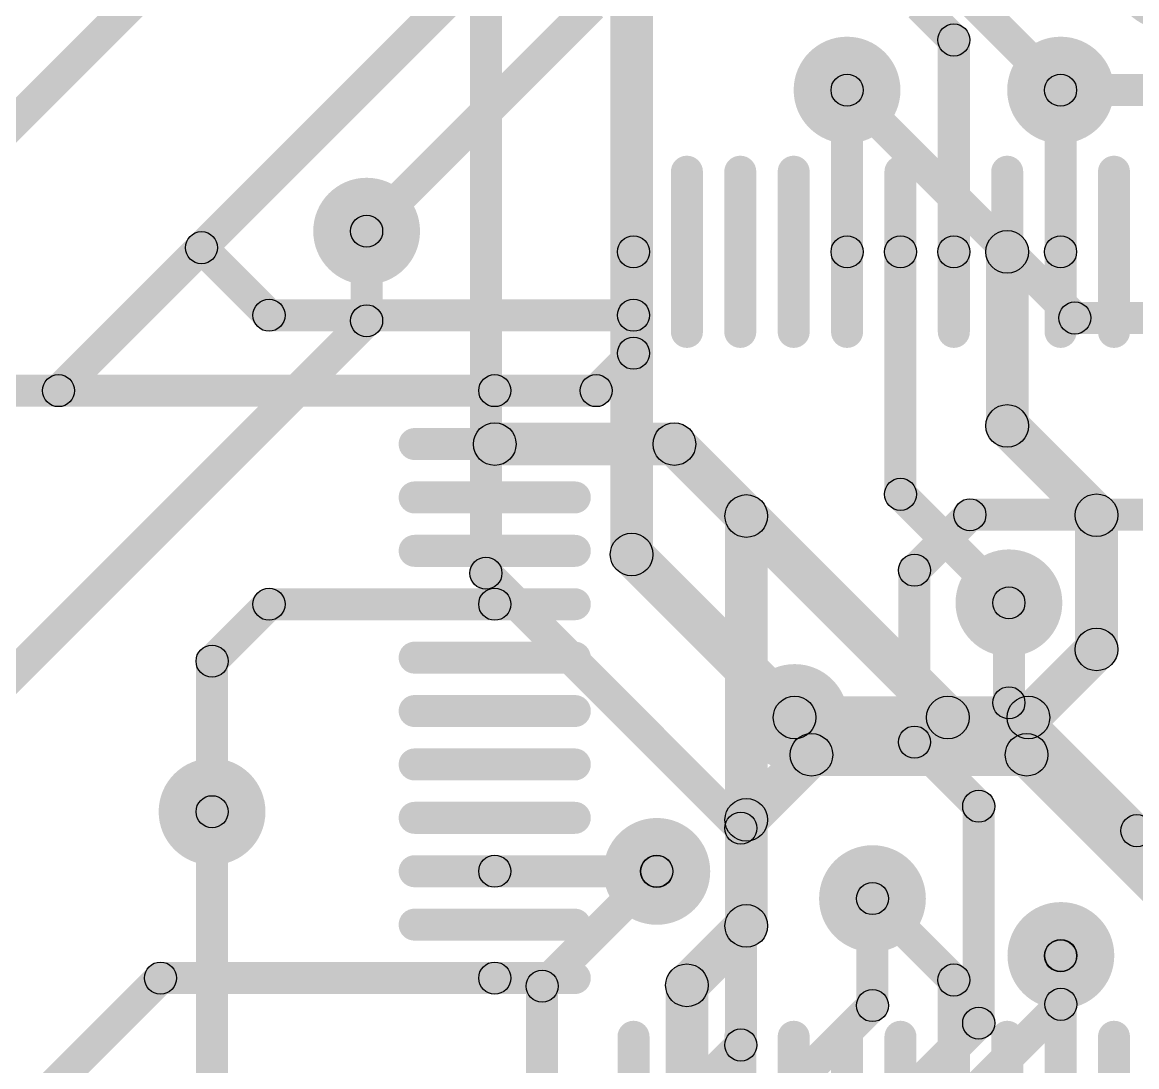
# Model space of a CAD drawing. Header units: millimetres. Extents: x 0 to 3.58, y 0 to 2.95.
# Drawn here: x 1.6663 to 2.0773, y 1.3827 to 1.7677 of the extents above; entities that cross this region are included whole.
import ezdxf

# ---------------------------------------------------------------- set-up
doc = ezdxf.new("R2010")
doc.units = ezdxf.units.MM
doc.header["$MEASUREMENT"] = 0
for name, color, linetype in [('BottomLayer', 5, 'Continuous'), ('TopLayer', 1, 'Continuous'), ('ViaHoleLayer', 16, 'Continuous')]:
    doc.layers.add(name, color=color, linetype=linetype)

# ---------------------------------------------------------------- blocks, each defined once
blk = doc.blocks.new('LQFP_48_N_B_53')
at = {"layer": 'BottomLayer'}
h = blk.add_hatch(color=5, dxfattribs=at)
edge = h.paths.add_edge_path()
edge.add_arc((-0.18897, 0.0689), 0.00591, 90, 270)
edge.add_line((-0.18897, 0.06299), (-0.12992, 0.06299))
edge.add_arc((-0.12992, 0.0689), 0.00591, 270, 450)
edge.add_line((-0.12992, 0.0748), (-0.18897, 0.0748))
h = blk.add_hatch(color=5, dxfattribs=at)
edge = h.paths.add_edge_path()
edge.add_arc((0.12992, 0.0689), 0.00591, 90, 270)
edge.add_line((0.12992, 0.06299), (0.18898, 0.06299))
edge.add_arc((0.18898, 0.0689), 0.00591, 270, 450)
edge.add_line((0.18898, 0.0748), (0.12992, 0.0748))
h = blk.add_hatch(color=5, dxfattribs=at)
edge = h.paths.add_edge_path()
edge.add_arc((-0.18897, 0.04921), 0.00591, 90, 270)
edge.add_line((-0.18897, 0.04331), (-0.12992, 0.04331))
edge.add_arc((-0.12992, 0.04921), 0.00591, 270, 450)
edge.add_line((-0.12992, 0.05512), (-0.18897, 0.05512))
h = blk.add_hatch(color=5, dxfattribs=at)
edge = h.paths.add_edge_path()
edge.add_arc((0.12992, 0.04921), 0.00591, 90, 270)
edge.add_line((0.12992, 0.04331), (0.18898, 0.04331))
edge.add_arc((0.18898, 0.04921), 0.00591, 270, 450)
edge.add_line((0.18898, 0.05512), (0.12992, 0.05512))
h = blk.add_hatch(color=5, dxfattribs=at)
edge = h.paths.add_edge_path()
edge.add_arc((-0.18897, 0.02953), 0.00591, 90, 270)
edge.add_line((-0.18897, 0.02362), (-0.12992, 0.02362))
edge.add_arc((-0.12992, 0.02953), 0.00591, 270, 450)
edge.add_line((-0.12992, 0.03543), (-0.18897, 0.03543))
h = blk.add_hatch(color=5, dxfattribs=at)
edge = h.paths.add_edge_path()
edge.add_arc((0.12992, 0.02953), 0.00591, 90, 270)
edge.add_line((0.12992, 0.02362), (0.18898, 0.02362))
edge.add_arc((0.18898, 0.02953), 0.00591, 270, 450)
edge.add_line((0.18898, 0.03543), (0.12992, 0.03543))
h = blk.add_hatch(color=5, dxfattribs=at)
edge = h.paths.add_edge_path()
edge.add_arc((-0.18897, 0.00984), 0.00591, 90, 270)
edge.add_line((-0.18897, 0.00394), (-0.12992, 0.00394))
edge.add_arc((-0.12992, 0.00984), 0.00591, 270, 450)
edge.add_line((-0.12992, 0.01575), (-0.18897, 0.01575))
h = blk.add_hatch(color=5, dxfattribs=at)
edge = h.paths.add_edge_path()
edge.add_arc((0.12992, 0.00984), 0.00591, 90, 270)
edge.add_line((0.12992, 0.00394), (0.18898, 0.00394))
edge.add_arc((0.18898, 0.00984), 0.00591, 270, 450)
edge.add_line((0.18898, 0.01575), (0.12992, 0.01575))
h = blk.add_hatch(color=5, dxfattribs=at)
edge = h.paths.add_edge_path()
edge.add_arc((-0.18897, -0.00984), 0.00591, 90, 270)
edge.add_line((-0.18897, -0.01575), (-0.12992, -0.01575))
edge.add_arc((-0.12992, -0.00984), 0.00591, 270, 450)
edge.add_line((-0.12992, -0.00394), (-0.18897, -0.00394))
h = blk.add_hatch(color=5, dxfattribs=at)
edge = h.paths.add_edge_path()
edge.add_arc((0.12992, -0.00984), 0.00591, 90, 270)
edge.add_line((0.12992, -0.01575), (0.18898, -0.01575))
edge.add_arc((0.18898, -0.00984), 0.00591, 270, 450)
edge.add_line((0.18898, -0.00394), (0.12992, -0.00394))
h = blk.add_hatch(color=5, dxfattribs=at)
edge = h.paths.add_edge_path()
edge.add_arc((-0.18897, -0.02953), 0.00591, 90, 270)
edge.add_line((-0.18897, -0.03543), (-0.12992, -0.03543))
edge.add_arc((-0.12992, -0.02953), 0.00591, 270, 450)
edge.add_line((-0.12992, -0.02362), (-0.18897, -0.02362))
h = blk.add_hatch(color=5, dxfattribs=at)
edge = h.paths.add_edge_path()
edge.add_arc((0.12992, -0.02953), 0.00591, 90, 270)
edge.add_line((0.12992, -0.03543), (0.18898, -0.03543))
edge.add_arc((0.18898, -0.02953), 0.00591, 270, 450)
edge.add_line((0.18898, -0.02362), (0.12992, -0.02362))
h = blk.add_hatch(color=5, dxfattribs=at)
edge = h.paths.add_edge_path()
edge.add_arc((-0.18897, -0.04921), 0.00591, 90, 270)
edge.add_line((-0.18897, -0.05512), (-0.12992, -0.05512))
edge.add_arc((-0.12992, -0.04921), 0.00591, 270, 450)
edge.add_line((-0.12992, -0.04331), (-0.18897, -0.04331))
h = blk.add_hatch(color=5, dxfattribs=at)
edge = h.paths.add_edge_path()
edge.add_arc((0.12992, -0.04921), 0.00591, 90, 270)
edge.add_line((0.12992, -0.05512), (0.18898, -0.05512))
edge.add_arc((0.18898, -0.04921), 0.00591, 270, 450)
edge.add_line((0.18898, -0.04331), (0.12992, -0.04331))
h = blk.add_hatch(color=5, dxfattribs=at)
edge = h.paths.add_edge_path()
edge.add_arc((-0.18897, -0.0689), 0.00591, 90, 270)
edge.add_line((-0.18897, -0.0748), (-0.12992, -0.0748))
edge.add_arc((-0.12992, -0.0689), 0.00591, 270, 450)
edge.add_line((-0.12992, -0.06299), (-0.18897, -0.06299))
h = blk.add_hatch(color=5, dxfattribs=at)
edge = h.paths.add_edge_path()
edge.add_arc((0.12992, -0.0689), 0.00591, 90, 270)
edge.add_line((0.12992, -0.0748), (0.18898, -0.0748))
edge.add_arc((0.18898, -0.0689), 0.00591, 270, 450)
edge.add_line((0.18898, -0.06299), (0.12992, -0.06299))
h = blk.add_hatch(color=5, dxfattribs=at)
edge = h.paths.add_edge_path()
edge.add_arc((-0.18897, -0.08858), 0.00591, 90, 270)
edge.add_line((-0.18897, -0.09449), (-0.12992, -0.09449))
edge.add_arc((-0.12992, -0.08858), 0.00591, 270, 450)
edge.add_line((-0.12992, -0.08268), (-0.18897, -0.08268))
h = blk.add_hatch(color=5, dxfattribs=at)
edge = h.paths.add_edge_path()
edge.add_arc((0.12992, -0.08858), 0.00591, 90, 270)
edge.add_line((0.12992, -0.09449), (0.18898, -0.09449))
edge.add_arc((0.18898, -0.08858), 0.00591, 270, 450)
edge.add_line((0.18898, -0.08268), (0.12992, -0.08268))
h = blk.add_hatch(color=5, dxfattribs=at)
edge = h.paths.add_edge_path()
edge.add_arc((-0.18897, -0.10827), 0.00591, 90, 270)
edge.add_line((-0.18897, -0.11417), (-0.12992, -0.11417))
edge.add_arc((-0.12992, -0.10827), 0.00591, 270, 450)
edge.add_line((-0.12992, -0.10236), (-0.18897, -0.10236))
h = blk.add_hatch(color=5, dxfattribs=at)
edge = h.paths.add_edge_path()
edge.add_arc((0.12992, -0.10827), 0.00591, 90, 270)
edge.add_line((0.12992, -0.11417), (0.18898, -0.11417))
edge.add_arc((0.18898, -0.10827), 0.00591, 270, 450)
edge.add_line((0.18898, -0.10236), (0.12992, -0.10236))
h = blk.add_hatch(color=5, dxfattribs=at)
edge = h.paths.add_edge_path()
edge.add_arc((-0.10827, -0.18898), 0.00591, 180, 360)
edge.add_line((-0.10236, -0.18898), (-0.10236, -0.12992))
edge.add_arc((-0.10827, -0.12992), 0.00591, 0, 180)
edge.add_line((-0.11417, -0.12992), (-0.11417, -0.18898))
h = blk.add_hatch(color=5, dxfattribs=at)
edge = h.paths.add_edge_path()
edge.add_arc((-0.08858, -0.18898), 0.00591, 180, 360)
edge.add_line((-0.08268, -0.18898), (-0.08268, -0.12992))
edge.add_arc((-0.08858, -0.12992), 0.00591, 0, 180)
edge.add_line((-0.09449, -0.12992), (-0.09449, -0.18898))
h = blk.add_hatch(color=5, dxfattribs=at)
edge = h.paths.add_edge_path()
edge.add_arc((-0.0689, -0.18898), 0.00591, 180, 360)
edge.add_line((-0.06299, -0.18898), (-0.06299, -0.12992))
edge.add_arc((-0.0689, -0.12992), 0.00591, 0, 180)
edge.add_line((-0.0748, -0.12992), (-0.0748, -0.18898))
h = blk.add_hatch(color=5, dxfattribs=at)
edge = h.paths.add_edge_path()
edge.add_arc((-0.04921, -0.18898), 0.00591, 180, 360)
edge.add_line((-0.04331, -0.18898), (-0.04331, -0.12992))
edge.add_arc((-0.04921, -0.12992), 0.00591, 0, 180)
edge.add_line((-0.05512, -0.12992), (-0.05512, -0.18898))
h = blk.add_hatch(color=5, dxfattribs=at)
edge = h.paths.add_edge_path()
edge.add_arc((-0.02953, -0.18898), 0.00591, 180, 360)
edge.add_line((-0.02362, -0.18898), (-0.02362, -0.12992))
edge.add_arc((-0.02953, -0.12992), 0.00591, 0, 180)
edge.add_line((-0.03543, -0.12992), (-0.03543, -0.18898))
h = blk.add_hatch(color=5, dxfattribs=at)
edge = h.paths.add_edge_path()
edge.add_arc((-0.00984, -0.18898), 0.00591, 180, 360)
edge.add_line((-0.00394, -0.18898), (-0.00394, -0.12992))
edge.add_arc((-0.00984, -0.12992), 0.00591, 0, 180)
edge.add_line((-0.01575, -0.12992), (-0.01575, -0.18898))
h = blk.add_hatch(color=5, dxfattribs=at)
edge = h.paths.add_edge_path()
edge.add_arc((0.00984, -0.18898), 0.00591, 180, 360)
edge.add_line((0.01575, -0.18898), (0.01575, -0.12992))
edge.add_arc((0.00984, -0.12992), 0.00591, 0, 180)
edge.add_line((0.00394, -0.12992), (0.00394, -0.18898))
h = blk.add_hatch(color=5, dxfattribs=at)
edge = h.paths.add_edge_path()
edge.add_arc((0.02953, -0.18898), 0.00591, 180, 360)
edge.add_line((0.03543, -0.18898), (0.03543, -0.12992))
edge.add_arc((0.02953, -0.12992), 0.00591, 0, 180)
edge.add_line((0.02362, -0.12992), (0.02362, -0.18898))
h = blk.add_hatch(color=5, dxfattribs=at)
edge = h.paths.add_edge_path()
edge.add_arc((0.04921, -0.18898), 0.00591, 180, 360)
edge.add_line((0.05512, -0.18898), (0.05512, -0.12992))
edge.add_arc((0.04921, -0.12992), 0.00591, 0, 180)
edge.add_line((0.04331, -0.12992), (0.04331, -0.18898))
h = blk.add_hatch(color=5, dxfattribs=at)
edge = h.paths.add_edge_path()
edge.add_arc((0.0689, -0.18898), 0.00591, 180, 360)
edge.add_line((0.0748, -0.18898), (0.0748, -0.12992))
edge.add_arc((0.0689, -0.12992), 0.00591, 0, 180)
edge.add_line((0.06299, -0.12992), (0.06299, -0.18898))
h = blk.add_hatch(color=5, dxfattribs=at)
edge = h.paths.add_edge_path()
edge.add_arc((0.08858, -0.18898), 0.00591, 180, 360)
edge.add_line((0.09449, -0.18898), (0.09449, -0.12992))
edge.add_arc((0.08858, -0.12992), 0.00591, 0, 180)
edge.add_line((0.08268, -0.12992), (0.08268, -0.18898))
h = blk.add_hatch(color=5, dxfattribs=at)
edge = h.paths.add_edge_path()
edge.add_arc((0.10827, -0.18898), 0.00591, 180, 360)
edge.add_line((0.11417, -0.18898), (0.11417, -0.12992))
edge.add_arc((0.10827, -0.12992), 0.00591, 0, 180)
edge.add_line((0.10236, -0.12992), (0.10236, -0.18898))

msp = doc.modelspace()

# ---------------------------------------------------------------- hatches: boundary and pattern name
at = {"layer": 'BottomLayer'}
for points in [[(1.73658, 1.68041), (1.72823, 1.68876), (1.85232, 1.81285), (1.86067, 1.80449)], [(1.7975, 1.68649), (1.78915, 1.69485), (1.87215, 1.77785), (1.8805, 1.76949)], [(1.99315, 1.76949), (2.0015, 1.77785), (2.01402, 1.76532), (2.00567, 1.75697)], [(2.01575, 1.68307), (2.00394, 1.68307), (2.00394, 1.76115), (2.01575, 1.76115)], [(1.97638, 1.68307), (1.96457, 1.68307), (1.96457, 1.74267), (1.97638, 1.74267)], [(2.05512, 1.68307), (2.04331, 1.68307), (2.04331, 1.74267), (2.05512, 1.74267)], [(1.68389, 1.62771), (1.67554, 1.63607), (1.72823, 1.68876), (1.73658, 1.68041)], [(1.72823, 1.68041), (1.73658, 1.68876), (1.7615, 1.66385), (1.75315, 1.65549)], [(1.89764, 1.65967), (1.88583, 1.65967), (1.88583, 1.68307), (1.89764, 1.68307)], [(1.99606, 1.59367), (1.98425, 1.59367), (1.98425, 1.68307), (1.99606, 1.68307)], [(2.0374, 1.61887), (2.02165, 1.61887), (2.02165, 1.68307), (2.0374, 1.68307)], [(1.75732, 1.65376), (1.75732, 1.66557), (1.89173, 1.66557), (1.89173, 1.65376)], [(1.89764, 1.64567), (1.88583, 1.64567), (1.88583, 1.65967), (1.89764, 1.65967)], [(1.88213, 1.62771), (1.87378, 1.63607), (1.88756, 1.64985), (1.89591, 1.64149)], [(1.49254, 1.62598), (1.49254, 1.63779), (1.67971, 1.63779), (1.67971, 1.62598)], [(1.67971, 1.62598), (1.67971, 1.63779), (1.84055, 1.63779), (1.84055, 1.62598)], [(1.84055, 1.62598), (1.84055, 1.63779), (1.87795, 1.63779), (1.87795, 1.62598)], [(2.02396, 1.6133), (2.0351, 1.62444), (2.06801, 1.59152), (2.05688, 1.58039)], [(1.84055, 1.60433), (1.84055, 1.62008), (1.90679, 1.62008), (1.90679, 1.60433)], [(1.90122, 1.60664), (1.91236, 1.61777), (1.93889, 1.59124), (1.92776, 1.5801)], [(1.98598, 1.58949), (1.99433, 1.59785), (2.03433, 1.55785), (2.02598, 1.54949)], [(1.92776, 1.5801), (1.93889, 1.59124), (2.01317, 1.51695), (2.00204, 1.50582)], [(1.9412, 1.47367), (1.92545, 1.47367), (1.92545, 1.58567), (1.9412, 1.58567)], [(2.07032, 1.53651), (2.05457, 1.53651), (2.05457, 1.58595), (2.07032, 1.58595)], [(1.75732, 1.54724), (1.75732, 1.55905), (1.84055, 1.55905), (1.84055, 1.54724)], [(1.7405, 1.52797), (1.73215, 1.53632), (1.75315, 1.55732), (1.7615, 1.54897)], [(2.04289, 1.50582), (2.03176, 1.51695), (2.05688, 1.54207), (2.06801, 1.53094)], [(1.74223, 1.47667), (1.73042, 1.47667), (1.73042, 1.53215), (1.74223, 1.53215)], [(1.95114, 1.50351), (1.95114, 1.51926), (2.00761, 1.51926), (2.00761, 1.50351)], [(2.00761, 1.50351), (2.00761, 1.51926), (2.03732, 1.51926), (2.03732, 1.50351)], [(1.95732, 1.4898), (1.95732, 1.50554), (2.03669, 1.50554), (2.03669, 1.4898)], [(1.93889, 1.4681), (1.92776, 1.47924), (1.95176, 1.50324), (1.96289, 1.4921)], [(2.03112, 1.4921), (2.04226, 1.50324), (2.10507, 1.44042), (2.09394, 1.42929)], [(1.9412, 1.43457), (1.92545, 1.43457), (1.92545, 1.47367), (1.9412, 1.47367)], [(1.84055, 1.44882), (1.84055, 1.46063), (1.90027, 1.46063), (1.90027, 1.44882)], [(1.89609, 1.45055), (1.90444, 1.4589), (1.9045, 1.45885), (1.89615, 1.45049)], [(1.97567, 1.44045), (1.98402, 1.4488), (2.01402, 1.4188), (2.00567, 1.41045)], [(1.91699, 1.4071), (1.90585, 1.41824), (1.92776, 1.44014), (1.93889, 1.42901)], [(2.05339, 1.41939), (2.04504, 1.42774), (2.04515, 1.42785), (2.0535, 1.41949)], [(2.05512, 1.36417), (2.04331, 1.36417), (2.04331, 1.42356), (2.05512, 1.42356)], [(1.68081, 1.37049), (1.67246, 1.37885), (1.71315, 1.41953), (1.7215, 1.41118)], [(1.71732, 1.40945), (1.71732, 1.42126), (1.84055, 1.42126), (1.84055, 1.40945)], [(2.01575, 1.36417), (2.00394, 1.36417), (2.00394, 1.41463), (2.01575, 1.41463)], [(1.91929, 1.36417), (1.90354, 1.36417), (1.90354, 1.41267), (1.91929, 1.41267)]]:
    msp.add_hatch(color=5, dxfattribs=at).paths.add_polyline_path(points)
h = msp.add_hatch(color=5, dxfattribs=at)
edge = h.paths.add_edge_path()
edge.add_arc((2.08832, 1.78467), 0.01969, 0, 360)
h = msp.add_hatch(color=5, dxfattribs=at)
edge = h.paths.add_edge_path()
edge.add_arc((2.00984, 1.76115), 0.00591, 0, 360)
h = msp.add_hatch(color=5, dxfattribs=at)
edge = h.paths.add_edge_path()
edge.add_arc((2.00984, 1.76115), 0.00591, 0, 360)
h = msp.add_hatch(color=5, dxfattribs=at)
edge = h.paths.add_edge_path()
edge.add_arc((1.97047, 1.74267), 0.01969, 0, 360)
h = msp.add_hatch(color=5, dxfattribs=at)
edge = h.paths.add_edge_path()
edge.add_arc((2.04921, 1.74267), 0.01969, 0, 360)
h = msp.add_hatch(color=5, dxfattribs=at)
edge = h.paths.add_edge_path()
edge.add_arc((1.97047, 1.74267), 0.00591, 0, 360)
h = msp.add_hatch(color=5, dxfattribs=at)
edge = h.paths.add_edge_path()
edge.add_arc((2.04921, 1.74267), 0.00591, 0, 360)
h = msp.add_hatch(color=5, dxfattribs=at)
edge = h.paths.add_edge_path()
edge.add_arc((1.79332, 1.69067), 0.01969, 0, 360)
h = msp.add_hatch(color=5, dxfattribs=at)
edge = h.paths.add_edge_path()
edge.add_arc((1.79332, 1.69067), 0.00591, 0, 360)
h = msp.add_hatch(color=5, dxfattribs=at)
edge = h.paths.add_edge_path()
edge.add_arc((1.73241, 1.68458), 0.00591, 0, 360)
h = msp.add_hatch(color=5, dxfattribs=at)
edge = h.paths.add_edge_path()
edge.add_arc((1.73241, 1.68458), 0.00591, 0, 360)
h = msp.add_hatch(color=5, dxfattribs=at)
edge = h.paths.add_edge_path()
edge.add_arc((1.73241, 1.68458), 0.00591, 0, 360)
h = msp.add_hatch(color=5, dxfattribs=at)
edge = h.paths.add_edge_path()
edge.add_arc((1.89173, 1.68307), 0.00591, 0, 360)
h = msp.add_hatch(color=5, dxfattribs=at)
edge = h.paths.add_edge_path()
edge.add_arc((1.97047, 1.68307), 0.00591, 0, 360)
h = msp.add_hatch(color=5, dxfattribs=at)
edge = h.paths.add_edge_path()
edge.add_arc((1.99016, 1.68307), 0.00591, 0, 360)
h = msp.add_hatch(color=5, dxfattribs=at)
edge = h.paths.add_edge_path()
edge.add_arc((2.00984, 1.68307), 0.00591, 0, 360)
h = msp.add_hatch(color=5, dxfattribs=at)
edge = h.paths.add_edge_path()
edge.add_arc((2.02953, 1.68307), 0.00787, 0, 360)
h = msp.add_hatch(color=5, dxfattribs=at)
edge = h.paths.add_edge_path()
edge.add_arc((2.04921, 1.68307), 0.00591, 0, 360)
h = msp.add_hatch(color=5, dxfattribs=at)
edge = h.paths.add_edge_path()
edge.add_arc((1.75732, 1.65967), 0.00591, 0, 360)
h = msp.add_hatch(color=5, dxfattribs=at)
edge = h.paths.add_edge_path()
edge.add_arc((1.75732, 1.65967), 0.00591, 0, 360)
h = msp.add_hatch(color=5, dxfattribs=at)
edge = h.paths.add_edge_path()
edge.add_arc((1.89173, 1.65967), 0.00591, 0, 360)
h = msp.add_hatch(color=5, dxfattribs=at)
edge = h.paths.add_edge_path()
edge.add_arc((1.89173, 1.65967), 0.00591, 0, 360)
h = msp.add_hatch(color=5, dxfattribs=at)
edge = h.paths.add_edge_path()
edge.add_arc((1.89173, 1.65967), 0.00591, 0, 360)
h = msp.add_hatch(color=5, dxfattribs=at)
edge = h.paths.add_edge_path()
edge.add_arc((1.89173, 1.64567), 0.00591, 0, 360)
h = msp.add_hatch(color=5, dxfattribs=at)
edge = h.paths.add_edge_path()
edge.add_arc((1.89173, 1.64567), 0.00591, 0, 360)
h = msp.add_hatch(color=5, dxfattribs=at)
edge = h.paths.add_edge_path()
edge.add_arc((1.67971, 1.63189), 0.00591, 0, 360)
h = msp.add_hatch(color=5, dxfattribs=at)
edge = h.paths.add_edge_path()
edge.add_arc((1.67971, 1.63189), 0.00591, 0, 360)
h = msp.add_hatch(color=5, dxfattribs=at)
edge = h.paths.add_edge_path()
edge.add_arc((1.67971, 1.63189), 0.00591, 0, 360)
h = msp.add_hatch(color=5, dxfattribs=at)
edge = h.paths.add_edge_path()
edge.add_arc((1.84055, 1.63189), 0.00591, 0, 360)
h = msp.add_hatch(color=5, dxfattribs=at)
edge = h.paths.add_edge_path()
edge.add_arc((1.84055, 1.63189), 0.00591, 0, 360)
h = msp.add_hatch(color=5, dxfattribs=at)
edge = h.paths.add_edge_path()
edge.add_arc((1.87795, 1.63189), 0.00591, 0, 360)
h = msp.add_hatch(color=5, dxfattribs=at)
edge = h.paths.add_edge_path()
edge.add_arc((1.87795, 1.63189), 0.00591, 0, 360)
h = msp.add_hatch(color=5, dxfattribs=at)
edge = h.paths.add_edge_path()
edge.add_arc((2.02953, 1.61887), 0.00787, 0, 360)
h = msp.add_hatch(color=5, dxfattribs=at)
edge = h.paths.add_edge_path()
edge.add_arc((2.02953, 1.61887), 0.00787, 0, 360)
h = msp.add_hatch(color=5, dxfattribs=at)
edge = h.paths.add_edge_path()
edge.add_arc((1.84055, 1.6122), 0.00787, 0, 360)
h = msp.add_hatch(color=5, dxfattribs=at)
edge = h.paths.add_edge_path()
edge.add_arc((1.90679, 1.6122), 0.00787, 0, 360)
h = msp.add_hatch(color=5, dxfattribs=at)
edge = h.paths.add_edge_path()
edge.add_arc((1.90679, 1.6122), 0.00787, 0, 360)
h = msp.add_hatch(color=5, dxfattribs=at)
edge = h.paths.add_edge_path()
edge.add_arc((1.99016, 1.59367), 0.00591, 0, 360)
h = msp.add_hatch(color=5, dxfattribs=at)
edge = h.paths.add_edge_path()
edge.add_arc((1.99016, 1.59367), 0.00591, 0, 360)
h = msp.add_hatch(color=5, dxfattribs=at)
edge = h.paths.add_edge_path()
edge.add_arc((1.93332, 1.58567), 0.00787, 0, 360)
h = msp.add_hatch(color=5, dxfattribs=at)
edge = h.paths.add_edge_path()
edge.add_arc((1.93332, 1.58567), 0.00787, 0, 360)
h = msp.add_hatch(color=5, dxfattribs=at)
edge = h.paths.add_edge_path()
edge.add_arc((1.93332, 1.58567), 0.00787, 0, 360)
h = msp.add_hatch(color=5, dxfattribs=at)
edge = h.paths.add_edge_path()
edge.add_arc((2.06244, 1.58595), 0.00787, 0, 360)
h = msp.add_hatch(color=5, dxfattribs=at)
edge = h.paths.add_edge_path()
edge.add_arc((2.06244, 1.58595), 0.00787, 0, 360)
h = msp.add_hatch(color=5, dxfattribs=at)
edge = h.paths.add_edge_path()
edge.add_arc((2.03016, 1.55367), 0.01969, 0, 360)
h = msp.add_hatch(color=5, dxfattribs=at)
edge = h.paths.add_edge_path()
edge.add_arc((1.75732, 1.55315), 0.00591, 0, 360)
h = msp.add_hatch(color=5, dxfattribs=at)
edge = h.paths.add_edge_path()
edge.add_arc((1.75732, 1.55315), 0.00591, 0, 360)
h = msp.add_hatch(color=5, dxfattribs=at)
edge = h.paths.add_edge_path()
edge.add_arc((1.84055, 1.55315), 0.00591, 0, 360)
h = msp.add_hatch(color=5, dxfattribs=at)
edge = h.paths.add_edge_path()
edge.add_arc((2.03016, 1.55367), 0.00591, 0, 360)
h = msp.add_hatch(color=5, dxfattribs=at)
edge = h.paths.add_edge_path()
edge.add_arc((2.06244, 1.53651), 0.00787, 0, 360)
h = msp.add_hatch(color=5, dxfattribs=at)
edge = h.paths.add_edge_path()
edge.add_arc((2.06244, 1.53651), 0.00787, 0, 360)
h = msp.add_hatch(color=5, dxfattribs=at)
edge = h.paths.add_edge_path()
edge.add_arc((1.73632, 1.53215), 0.00591, 0, 360)
h = msp.add_hatch(color=5, dxfattribs=at)
edge = h.paths.add_edge_path()
edge.add_arc((1.73632, 1.53215), 0.00591, 0, 360)
h = msp.add_hatch(color=5, dxfattribs=at)
edge = h.paths.add_edge_path()
edge.add_arc((1.95114, 1.51139), 0.01969, 0, 360)
h = msp.add_hatch(color=5, dxfattribs=at)
edge = h.paths.add_edge_path()
edge.add_arc((1.95114, 1.51139), 0.00787, 0, 360)
h = msp.add_hatch(color=5, dxfattribs=at)
edge = h.paths.add_edge_path()
edge.add_arc((2.00761, 1.51139), 0.00787, 0, 360)
h = msp.add_hatch(color=5, dxfattribs=at)
edge = h.paths.add_edge_path()
edge.add_arc((2.00761, 1.51139), 0.00787, 0, 360)
h = msp.add_hatch(color=5, dxfattribs=at)
edge = h.paths.add_edge_path()
edge.add_arc((2.00761, 1.51139), 0.00787, 0, 360)
h = msp.add_hatch(color=5, dxfattribs=at)
edge = h.paths.add_edge_path()
edge.add_arc((2.03732, 1.51139), 0.00787, 0, 360)
h = msp.add_hatch(color=5, dxfattribs=at)
edge = h.paths.add_edge_path()
edge.add_arc((2.03732, 1.51139), 0.00787, 0, 360)
h = msp.add_hatch(color=5, dxfattribs=at)
edge = h.paths.add_edge_path()
edge.add_arc((1.95732, 1.49767), 0.00787, 0, 360)
h = msp.add_hatch(color=5, dxfattribs=at)
edge = h.paths.add_edge_path()
edge.add_arc((1.95732, 1.49767), 0.00787, 0, 360)
h = msp.add_hatch(color=5, dxfattribs=at)
edge = h.paths.add_edge_path()
edge.add_arc((2.03669, 1.49767), 0.00787, 0, 360)
h = msp.add_hatch(color=5, dxfattribs=at)
edge = h.paths.add_edge_path()
edge.add_arc((2.03669, 1.49767), 0.00787, 0, 360)
h = msp.add_hatch(color=5, dxfattribs=at)
edge = h.paths.add_edge_path()
edge.add_arc((1.73632, 1.47667), 0.01969, 0, 360)
h = msp.add_hatch(color=5, dxfattribs=at)
edge = h.paths.add_edge_path()
edge.add_arc((1.73632, 1.47667), 0.00591, 0, 360)
h = msp.add_hatch(color=5, dxfattribs=at)
edge = h.paths.add_edge_path()
edge.add_arc((1.93332, 1.47367), 0.00787, 0, 360)
h = msp.add_hatch(color=5, dxfattribs=at)
edge = h.paths.add_edge_path()
edge.add_arc((1.93332, 1.47367), 0.00787, 0, 360)
h = msp.add_hatch(color=5, dxfattribs=at)
edge = h.paths.add_edge_path()
edge.add_arc((1.93332, 1.47367), 0.00787, 0, 360)
h = msp.add_hatch(color=5, dxfattribs=at)
edge = h.paths.add_edge_path()
edge.add_arc((1.90032, 1.45467), 0.01969, 0, 360)
h = msp.add_hatch(color=5, dxfattribs=at)
edge = h.paths.add_edge_path()
edge.add_arc((1.97984, 1.44463), 0.01969, 0, 360)
h = msp.add_hatch(color=5, dxfattribs=at)
edge = h.paths.add_edge_path()
edge.add_arc((1.84055, 1.45472), 0.00591, 0, 360)
h = msp.add_hatch(color=5, dxfattribs=at)
edge = h.paths.add_edge_path()
edge.add_arc((1.90027, 1.45472), 0.00591, 0, 360)
h = msp.add_hatch(color=5, dxfattribs=at)
edge = h.paths.add_edge_path()
edge.add_arc((1.90027, 1.45472), 0.00591, 0, 360)
h = msp.add_hatch(color=5, dxfattribs=at)
edge = h.paths.add_edge_path()
edge.add_arc((1.90032, 1.45467), 0.00591, 0, 360)
h = msp.add_hatch(color=5, dxfattribs=at)
edge = h.paths.add_edge_path()
edge.add_arc((1.97984, 1.44463), 0.00591, 0, 360)
h = msp.add_hatch(color=5, dxfattribs=at)
edge = h.paths.add_edge_path()
edge.add_arc((1.93332, 1.43457), 0.00787, 0, 360)
h = msp.add_hatch(color=5, dxfattribs=at)
edge = h.paths.add_edge_path()
edge.add_arc((1.93332, 1.43457), 0.00787, 0, 360)
h = msp.add_hatch(color=5, dxfattribs=at)
edge = h.paths.add_edge_path()
edge.add_arc((2.04932, 1.42367), 0.01969, 0, 360)
h = msp.add_hatch(color=5, dxfattribs=at)
edge = h.paths.add_edge_path()
edge.add_arc((2.04921, 1.42356), 0.00591, 0, 360)
h = msp.add_hatch(color=5, dxfattribs=at)
edge = h.paths.add_edge_path()
edge.add_arc((2.04921, 1.42356), 0.00591, 0, 360)
h = msp.add_hatch(color=5, dxfattribs=at)
edge = h.paths.add_edge_path()
edge.add_arc((2.04932, 1.42367), 0.00591, 0, 360)
h = msp.add_hatch(color=5, dxfattribs=at)
edge = h.paths.add_edge_path()
edge.add_arc((1.71732, 1.41535), 0.00591, 0, 360)
h = msp.add_hatch(color=5, dxfattribs=at)
edge = h.paths.add_edge_path()
edge.add_arc((1.71732, 1.41535), 0.00591, 0, 360)
h = msp.add_hatch(color=5, dxfattribs=at)
edge = h.paths.add_edge_path()
edge.add_arc((1.84055, 1.41535), 0.00591, 0, 360)
h = msp.add_hatch(color=5, dxfattribs=at)
edge = h.paths.add_edge_path()
edge.add_arc((1.91142, 1.41267), 0.00787, 0, 360)
h = msp.add_hatch(color=5, dxfattribs=at)
edge = h.paths.add_edge_path()
edge.add_arc((1.91142, 1.41267), 0.00787, 0, 360)
h = msp.add_hatch(color=5, dxfattribs=at)
edge = h.paths.add_edge_path()
edge.add_arc((2.00984, 1.41463), 0.00591, 0, 360)
h = msp.add_hatch(color=5, dxfattribs=at)
edge = h.paths.add_edge_path()
edge.add_arc((2.00984, 1.41463), 0.00591, 0, 360)
at = {"layer": 'TopLayer'}
for points in [[(1.84323, 1.56458), (1.83142, 1.56458), (1.83142, 2.72567), (1.84323, 2.72567)], [(1.6585, 1.71771), (1.65015, 1.72606), (1.78259, 1.85851), (1.79094, 1.85016)], [(1.97904, 1.80449), (1.98739, 1.81285), (2.05339, 1.74685), (2.04504, 1.73849)], [(1.89891, 1.57149), (1.88316, 1.57149), (1.88316, 1.80952), (1.89891, 1.80952)], [(1.9663, 1.73849), (1.97465, 1.74685), (2.05865, 1.66285), (2.0503, 1.65449)], [(2.04921, 1.73676), (2.04921, 1.74857), (2.26832, 1.74857), (2.26832, 1.73676)], [(1.79923, 1.65765), (1.78742, 1.65765), (1.78742, 1.69067), (1.79923, 1.69067)], [(2.05447, 1.65276), (2.05447, 1.66457), (2.27932, 1.66457), (2.27932, 1.65276)], [(1.54552, 1.40149), (1.53717, 1.40985), (1.78915, 1.66183), (1.7975, 1.65348)], [(1.9995, 1.56149), (1.99115, 1.56985), (2.01161, 1.59031), (2.01996, 1.58196)], [(2.01579, 1.58023), (2.01579, 1.59204), (2.26879, 1.59204), (2.26879, 1.58023)], [(1.88547, 1.56592), (1.89661, 1.57706), (1.95671, 1.51695), (1.94558, 1.50582)], [(1.83315, 1.5604), (1.8415, 1.56875), (1.9355, 1.47475), (1.92715, 1.4664)], [(2.00123, 1.50235), (1.98942, 1.50235), (1.98942, 1.56567), (2.00123, 1.56567)], [(2.03606, 1.51683), (2.02425, 1.51683), (2.02425, 1.55367), (2.03606, 1.55367)], [(2.02598, 1.51266), (2.03433, 1.52101), (2.0815, 1.47385), (2.07315, 1.46549)], [(1.99115, 1.49818), (1.9995, 1.50653), (2.02318, 1.48285), (2.01483, 1.47449)], [(1.74223, 1.12267), (1.73042, 1.12267), (1.73042, 1.47667), (1.74223, 1.47667)], [(2.02491, 1.39874), (2.0131, 1.39874), (2.0131, 1.47867), (2.02491, 1.47867)], [(1.93723, 1.39067), (1.92542, 1.39067), (1.92542, 1.47058), (1.93723, 1.47058)], [(1.86221, 1.4082), (1.85386, 1.41655), (1.89615, 1.45885), (1.9045, 1.45049)], [(1.98575, 1.40519), (1.97394, 1.40519), (1.97394, 1.44463), (1.98575, 1.44463)], [(2.05523, 1.40567), (2.04342, 1.40567), (2.04342, 1.42367), (2.05523, 1.42367)], [(1.86394, 1.09496), (1.85213, 1.09496), (1.85213, 1.41238), (1.86394, 1.41238)], [(1.9635, 1.31149), (1.95515, 1.31985), (2.04515, 1.40985), (2.0535, 1.40149)], [(1.9245, 1.34149), (1.91615, 1.34985), (1.97567, 1.40937), (1.98402, 1.40102)], [(1.9465, 1.31788), (1.93815, 1.32623), (2.01483, 1.40292), (2.02318, 1.39456)], [(1.8875, 1.33849), (1.87915, 1.34685), (1.92715, 1.39485), (1.9355, 1.38649)]]:
    msp.add_hatch(color=1, dxfattribs=at).paths.add_polyline_path(points)
h = msp.add_hatch(color=1, dxfattribs=at)
edge = h.paths.add_edge_path()
edge.add_arc((2.08832, 1.78467), 0.01969, 0, 360)
h = msp.add_hatch(color=1, dxfattribs=at)
edge = h.paths.add_edge_path()
edge.add_arc((1.97047, 1.74267), 0.01969, 0, 360)
h = msp.add_hatch(color=1, dxfattribs=at)
edge = h.paths.add_edge_path()
edge.add_arc((2.04921, 1.74267), 0.01969, 0, 360)
h = msp.add_hatch(color=1, dxfattribs=at)
edge = h.paths.add_edge_path()
edge.add_arc((1.97047, 1.74267), 0.00591, 0, 360)
h = msp.add_hatch(color=1, dxfattribs=at)
edge = h.paths.add_edge_path()
edge.add_arc((2.04921, 1.74267), 0.00591, 0, 360)
h = msp.add_hatch(color=1, dxfattribs=at)
edge = h.paths.add_edge_path()
edge.add_arc((2.04921, 1.74267), 0.00591, 0, 360)
h = msp.add_hatch(color=1, dxfattribs=at)
edge = h.paths.add_edge_path()
edge.add_arc((1.79332, 1.69067), 0.01969, 0, 360)
h = msp.add_hatch(color=1, dxfattribs=at)
edge = h.paths.add_edge_path()
edge.add_arc((1.79332, 1.69067), 0.00591, 0, 360)
h = msp.add_hatch(color=1, dxfattribs=at)
edge = h.paths.add_edge_path()
edge.add_arc((2.05447, 1.65867), 0.00591, 0, 360)
h = msp.add_hatch(color=1, dxfattribs=at)
edge = h.paths.add_edge_path()
edge.add_arc((2.05447, 1.65867), 0.00591, 0, 360)
h = msp.add_hatch(color=1, dxfattribs=at)
edge = h.paths.add_edge_path()
edge.add_arc((1.79332, 1.65765), 0.00591, 0, 360)
h = msp.add_hatch(color=1, dxfattribs=at)
edge = h.paths.add_edge_path()
edge.add_arc((1.79332, 1.65765), 0.00591, 0, 360)
h = msp.add_hatch(color=1, dxfattribs=at)
edge = h.paths.add_edge_path()
edge.add_arc((2.01579, 1.58613), 0.00591, 0, 360)
h = msp.add_hatch(color=1, dxfattribs=at)
edge = h.paths.add_edge_path()
edge.add_arc((2.01579, 1.58613), 0.00591, 0, 360)
h = msp.add_hatch(color=1, dxfattribs=at)
edge = h.paths.add_edge_path()
edge.add_arc((1.89104, 1.57149), 0.00787, 0, 360)
h = msp.add_hatch(color=1, dxfattribs=at)
edge = h.paths.add_edge_path()
edge.add_arc((1.89104, 1.57149), 0.00787, 0, 360)
h = msp.add_hatch(color=1, dxfattribs=at)
edge = h.paths.add_edge_path()
edge.add_arc((1.83732, 1.56458), 0.00591, 0, 360)
h = msp.add_hatch(color=1, dxfattribs=at)
edge = h.paths.add_edge_path()
edge.add_arc((1.83732, 1.56458), 0.00591, 0, 360)
h = msp.add_hatch(color=1, dxfattribs=at)
edge = h.paths.add_edge_path()
edge.add_arc((1.99532, 1.56567), 0.00591, 0, 360)
h = msp.add_hatch(color=1, dxfattribs=at)
edge = h.paths.add_edge_path()
edge.add_arc((1.99532, 1.56567), 0.00591, 0, 360)
h = msp.add_hatch(color=1, dxfattribs=at)
edge = h.paths.add_edge_path()
edge.add_arc((2.03016, 1.55367), 0.01969, 0, 360)
h = msp.add_hatch(color=1, dxfattribs=at)
edge = h.paths.add_edge_path()
edge.add_arc((2.03016, 1.55367), 0.00591, 0, 360)
h = msp.add_hatch(color=1, dxfattribs=at)
edge = h.paths.add_edge_path()
edge.add_arc((1.95114, 1.51139), 0.01969, 0, 360)
h = msp.add_hatch(color=1, dxfattribs=at)
edge = h.paths.add_edge_path()
edge.add_arc((2.03016, 1.51683), 0.00591, 0, 360)
h = msp.add_hatch(color=1, dxfattribs=at)
edge = h.paths.add_edge_path()
edge.add_arc((2.03016, 1.51683), 0.00591, 0, 360)
h = msp.add_hatch(color=1, dxfattribs=at)
edge = h.paths.add_edge_path()
edge.add_arc((1.95114, 1.51139), 0.00787, 0, 360)
h = msp.add_hatch(color=1, dxfattribs=at)
edge = h.paths.add_edge_path()
edge.add_arc((1.99532, 1.50235), 0.00591, 0, 360)
h = msp.add_hatch(color=1, dxfattribs=at)
edge = h.paths.add_edge_path()
edge.add_arc((1.99532, 1.50235), 0.00591, 0, 360)
h = msp.add_hatch(color=1, dxfattribs=at)
edge = h.paths.add_edge_path()
edge.add_arc((1.73632, 1.47667), 0.01969, 0, 360)
h = msp.add_hatch(color=1, dxfattribs=at)
edge = h.paths.add_edge_path()
edge.add_arc((2.01901, 1.47867), 0.00591, 0, 360)
h = msp.add_hatch(color=1, dxfattribs=at)
edge = h.paths.add_edge_path()
edge.add_arc((2.01901, 1.47867), 0.00591, 0, 360)
h = msp.add_hatch(color=1, dxfattribs=at)
edge = h.paths.add_edge_path()
edge.add_arc((1.73632, 1.47667), 0.00591, 0, 360)
h = msp.add_hatch(color=1, dxfattribs=at)
edge = h.paths.add_edge_path()
edge.add_arc((1.93132, 1.47058), 0.00591, 0, 360)
h = msp.add_hatch(color=1, dxfattribs=at)
edge = h.paths.add_edge_path()
edge.add_arc((1.93132, 1.47058), 0.00591, 0, 360)
h = msp.add_hatch(color=1, dxfattribs=at)
edge = h.paths.add_edge_path()
edge.add_arc((2.07732, 1.46967), 0.00591, 0, 360)
h = msp.add_hatch(color=1, dxfattribs=at)
edge = h.paths.add_edge_path()
edge.add_arc((2.07732, 1.46967), 0.00591, 0, 360)
h = msp.add_hatch(color=1, dxfattribs=at)
edge = h.paths.add_edge_path()
edge.add_arc((1.90032, 1.45467), 0.01969, 0, 360)
h = msp.add_hatch(color=1, dxfattribs=at)
edge = h.paths.add_edge_path()
edge.add_arc((1.97984, 1.44463), 0.01969, 0, 360)
h = msp.add_hatch(color=1, dxfattribs=at)
edge = h.paths.add_edge_path()
edge.add_arc((1.90032, 1.45467), 0.00591, 0, 360)
h = msp.add_hatch(color=1, dxfattribs=at)
edge = h.paths.add_edge_path()
edge.add_arc((1.97984, 1.44463), 0.00591, 0, 360)
h = msp.add_hatch(color=1, dxfattribs=at)
edge = h.paths.add_edge_path()
edge.add_arc((2.04932, 1.42367), 0.01969, 0, 360)
h = msp.add_hatch(color=1, dxfattribs=at)
edge = h.paths.add_edge_path()
edge.add_arc((2.04932, 1.42367), 0.00591, 0, 360)
h = msp.add_hatch(color=1, dxfattribs=at)
edge = h.paths.add_edge_path()
edge.add_arc((1.85803, 1.41238), 0.00591, 0, 360)
h = msp.add_hatch(color=1, dxfattribs=at)
edge = h.paths.add_edge_path()
edge.add_arc((1.85803, 1.41238), 0.00591, 0, 360)
h = msp.add_hatch(color=1, dxfattribs=at)
edge = h.paths.add_edge_path()
edge.add_arc((1.97984, 1.40519), 0.00591, 0, 360)
h = msp.add_hatch(color=1, dxfattribs=at)
edge = h.paths.add_edge_path()
edge.add_arc((1.97984, 1.40519), 0.00591, 0, 360)
h = msp.add_hatch(color=1, dxfattribs=at)
edge = h.paths.add_edge_path()
edge.add_arc((2.04932, 1.40567), 0.00591, 0, 360)
h = msp.add_hatch(color=1, dxfattribs=at)
edge = h.paths.add_edge_path()
edge.add_arc((2.04932, 1.40567), 0.00591, 0, 360)
h = msp.add_hatch(color=1, dxfattribs=at)
edge = h.paths.add_edge_path()
edge.add_arc((2.01901, 1.39874), 0.00591, 0, 360)
h = msp.add_hatch(color=1, dxfattribs=at)
edge = h.paths.add_edge_path()
edge.add_arc((2.01901, 1.39874), 0.00591, 0, 360)
h = msp.add_hatch(color=1, dxfattribs=at)
edge = h.paths.add_edge_path()
edge.add_arc((1.93132, 1.39067), 0.00591, 0, 360)
h = msp.add_hatch(color=1, dxfattribs=at)
edge = h.paths.add_edge_path()
edge.add_arc((1.93132, 1.39067), 0.00591, 0, 360)
at = {"layer": 'ViaHoleLayer'}
h = msp.add_hatch(color=16, dxfattribs=at)
edge = h.paths.add_edge_path()
edge.add_arc((1.97047, 1.74267), 0.01181, 0, 360)
h = msp.add_hatch(color=16, dxfattribs=at)
edge = h.paths.add_edge_path()
edge.add_arc((2.04921, 1.74267), 0.01181, 0, 360)
h = msp.add_hatch(color=16, dxfattribs=at)
edge = h.paths.add_edge_path()
edge.add_arc((1.79332, 1.69067), 0.01181, 0, 360)
h = msp.add_hatch(color=16, dxfattribs=at)
edge = h.paths.add_edge_path()
edge.add_arc((2.03016, 1.55367), 0.01181, 0, 360)
h = msp.add_hatch(color=16, dxfattribs=at)
edge = h.paths.add_edge_path()
edge.add_arc((1.95114, 1.51139), 0.01181, 0, 360)
h = msp.add_hatch(color=16, dxfattribs=at)
edge = h.paths.add_edge_path()
edge.add_arc((1.73632, 1.47667), 0.01181, 0, 360)
h = msp.add_hatch(color=16, dxfattribs=at)
edge = h.paths.add_edge_path()
edge.add_arc((1.90032, 1.45467), 0.01181, 0, 360)
h = msp.add_hatch(color=16, dxfattribs=at)
edge = h.paths.add_edge_path()
edge.add_arc((1.97984, 1.44463), 0.01181, 0, 360)
h = msp.add_hatch(color=16, dxfattribs=at)
edge = h.paths.add_edge_path()
edge.add_arc((2.04932, 1.42367), 0.01181, 0, 360)

# ---------------------------------------------------------------- linework, layer by layer
at = {"layer": 'BottomLayer'}
for centre, radius in [((2.00984, 1.76115), 0.00591), ((2.00984, 1.76115), 0.00591), ((1.97047, 1.74267), 0.00591), ((2.04921, 1.74267), 0.00591), ((1.79332, 1.69067), 0.00591), ((1.73241, 1.68458), 0.00591), ((1.73241, 1.68458), 0.00591), ((1.73241, 1.68458), 0.00591), ((1.89173, 1.68307), 0.00591), ((1.97047, 1.68307), 0.00591), ((1.99016, 1.68307), 0.00591), ((2.00984, 1.68307), 0.00591), ((2.02953, 1.68307), 0.00787), ((2.04921, 1.68307), 0.00591), ((1.75732, 1.65967), 0.00591), ((1.75732, 1.65967), 0.00591), ((1.89173, 1.65967), 0.00591), ((1.89173, 1.65967), 0.00591), ((1.89173, 1.65967), 0.00591), ((1.89173, 1.64567), 0.00591), ((1.89173, 1.64567), 0.00591), ((1.67971, 1.63189), 0.00591), ((1.67971, 1.63189), 0.00591), ((1.67971, 1.63189), 0.00591), ((1.84055, 1.63189), 0.00591), ((1.84055, 1.63189), 0.00591), ((1.87795, 1.63189), 0.00591), ((1.87795, 1.63189), 0.00591), ((2.02953, 1.61887), 0.00787), ((2.02953, 1.61887), 0.00787), ((1.84055, 1.6122), 0.00787), ((1.90679, 1.6122), 0.00787), ((1.90679, 1.6122), 0.00787), ((1.99016, 1.59367), 0.00591), ((1.99016, 1.59367), 0.00591), ((1.93332, 1.58567), 0.00787), ((1.93332, 1.58567), 0.00787), ((1.93332, 1.58567), 0.00787), ((2.06244, 1.58595), 0.00787), ((2.06244, 1.58595), 0.00787), ((1.75732, 1.55315), 0.00591), ((1.75732, 1.55315), 0.00591), ((1.84055, 1.55315), 0.00591), ((2.03016, 1.55367), 0.00591), ((2.06244, 1.53651), 0.00787), ((2.06244, 1.53651), 0.00787), ((1.73632, 1.53215), 0.00591), ((1.73632, 1.53215), 0.00591), ((1.95114, 1.51139), 0.00787), ((2.00761, 1.51139), 0.00787), ((2.00761, 1.51139), 0.00787), ((2.00761, 1.51139), 0.00787), ((2.03732, 1.51139), 0.00787), ((2.03732, 1.51139), 0.00787), ((1.95732, 1.49767), 0.00787), ((1.95732, 1.49767), 0.00787), ((2.03669, 1.49767), 0.00787), ((2.03669, 1.49767), 0.00787), ((1.73632, 1.47667), 0.00591), ((1.93332, 1.47367), 0.00787), ((1.93332, 1.47367), 0.00787), ((1.93332, 1.47367), 0.00787), ((1.84055, 1.45472), 0.00591), ((1.90027, 1.45472), 0.00591), ((1.90027, 1.45472), 0.00591), ((1.90032, 1.45467), 0.00591), ((1.97984, 1.44463), 0.00591), ((1.93332, 1.43457), 0.00787), ((1.93332, 1.43457), 0.00787), ((2.04921, 1.42356), 0.00591), ((2.04921, 1.42356), 0.00591), ((2.04932, 1.42367), 0.00591), ((1.71732, 1.41535), 0.00591), ((1.71732, 1.41535), 0.00591), ((1.84055, 1.41535), 0.00591), ((1.91142, 1.41267), 0.00787), ((1.91142, 1.41267), 0.00787), ((2.00984, 1.41463), 0.00591), ((2.00984, 1.41463), 0.00591)]:
    msp.add_circle(centre, radius, dxfattribs=at)
at = {"layer": 'TopLayer'}
for centre, radius in [((1.97047, 1.74267), 0.00591), ((2.04921, 1.74267), 0.00591), ((2.04921, 1.74267), 0.00591), ((1.79332, 1.69067), 0.00591), ((2.05447, 1.65867), 0.00591), ((2.05447, 1.65867), 0.00591), ((1.79332, 1.65765), 0.00591), ((1.79332, 1.65765), 0.00591), ((2.01579, 1.58613), 0.00591), ((2.01579, 1.58613), 0.00591), ((1.89104, 1.57149), 0.00787), ((1.89104, 1.57149), 0.00787), ((1.83732, 1.56458), 0.00591), ((1.83732, 1.56458), 0.00591), ((1.99532, 1.56567), 0.00591), ((1.99532, 1.56567), 0.00591), ((2.03016, 1.55367), 0.00591), ((2.03016, 1.51683), 0.00591), ((2.03016, 1.51683), 0.00591), ((1.95114, 1.51139), 0.00787), ((1.99532, 1.50235), 0.00591), ((1.99532, 1.50235), 0.00591), ((2.01901, 1.47867), 0.00591), ((2.01901, 1.47867), 0.00591), ((1.73632, 1.47667), 0.00591), ((1.93132, 1.47058), 0.00591), ((1.93132, 1.47058), 0.00591), ((2.07732, 1.46967), 0.00591), ((2.07732, 1.46967), 0.00591), ((1.90032, 1.45467), 0.00591), ((1.97984, 1.44463), 0.00591), ((2.04932, 1.42367), 0.00591), ((1.85803, 1.41238), 0.00591), ((1.85803, 1.41238), 0.00591), ((1.97984, 1.40519), 0.00591), ((1.97984, 1.40519), 0.00591), ((2.04932, 1.40567), 0.00591), ((2.04932, 1.40567), 0.00591), ((2.01901, 1.39874), 0.00591), ((2.01901, 1.39874), 0.00591), ((1.93132, 1.39067), 0.00591), ((1.93132, 1.39067), 0.00591)]:
    msp.add_circle(centre, radius, dxfattribs=at)

# ---------------------------------------------------------------- block references
at = {"rotation": 270}
msp.add_blockref('LQFP_48_N_B_53', (2, 1.52362), dxfattribs=at)

doc.saveas('drawing.dxf')
